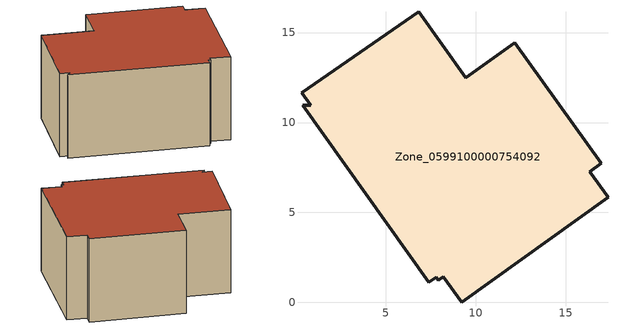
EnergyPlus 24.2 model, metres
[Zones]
Zone_0599100000754092
 floor ground (C_G): 9.44,12.49 12.17,14.44 16.98,7.74 16.33,7.27 17.35,5.84 9.21,0 8.19,1.43 7.91,1.24 7.79,1.4 7.39,1.11 0.38,10.95 0.82,10.95 0.31,11.65 6.82,16.17 z0
 wall outside (C_F): 17.35,5.84 16.33,7.27 16.98,7.74 12.17,14.44 9.44,12.49 6.82,16.17 0.31,11.65 0.82,10.95 0.38,10.95 7.39,1.11 7.79,1.4 7.91,1.24 8.19,1.43 9.21,0 17.35,5.84 z0:7.6
 roof outside (C_R): 7.79,1.4 7.91,1.24 8.19,1.43 9.21,0 17.35,5.84 16.33,7.27 16.98,7.74 12.17,14.44 9.44,12.49 6.82,16.17 0.31,11.65 0.82,10.95 0.38,10.95 7.39,1.11 z7.6
[BUILDING]
Pand.0599100000754092: North Axis=0; Terrain=City; Loads Convergence Tolerance Value=0.04; Temperature Convergence Tolerance Value=0.4; Solar Distribution=FullExterior; Maximum Number of Warmup Days=25; Minimum Number of Warmup Days=1
[Site:Location]
Rotterdam.The.Hague.AP_ZH_NLD Design_Conditions: Latitude=51.96; Longitude=4.45; Time Zone=1; Elevation=-4.5
[SITE:GROUNDTEMPERATURE:BUILDINGSURFACE]
18, 18, 18, 18, 18, 18, 18, 18, 18, 18, 18, 18
[MATERIAL] Thermal Absorptance=0.9; Solar Absorptance=0.7; Visible Absorptance=0.7
Name | Roughness | Thickness | Conductivity | Density | Specific Heat
G.D.2006-2014 | MediumSmooth | 0.15 | 0.06 | 540 | 1210
F.D.2006-2014 | Rough | 0.3 | 0.12 | 1920 | 840
R.D.2006-2014 | MediumRough | 0.2 | 0.08 | 1500 | 1000
[CONSTRUCTION]
C_G: G.D.2006-2014
C_F: F.D.2006-2014
C_R: R.D.2006-2014
[ZONE]
Zone_0599100000754092: Type=1; Multiplier=1; Ceiling Height=Autocalculate; Volume=Autocalculate; Floor Area=autocalculate; Part of Total Floor Area=Yes
[ZONEINFILTRATION:DESIGNFLOWRATE]
Infil_Zone_0599100000754092: Zone or ZoneList or Space or SpaceList=Zone_0599100000754092; Schedule=AlwaysOn; Design Flow Rate Calculation Method=Flow/Area; Flow Rate per Floor Area=0.0021; Constant Term Coefficient=1; Temperature Term Coefficient=0; Velocity Term Coefficient=0; Velocity Squared Term Coefficient=0
[HVACTEMPLATE:ZONE:IDEALLOADSAIRSYSTEM]
Zone_0599100000754092: Maximum Heating Supply Air Temperature=50; Minimum Cooling Supply Air Temperature=13; Maximum Heating Supply Air Humidity Ratio=0.0156; Minimum Cooling Supply Air Humidity Ratio=0.0077; Heating Limit=NoLimit; Cooling Limit=NoLimit; Dehumidification Control Type=ConstantSensibleHeatRatio; Cooling Sensible Heat Ratio=0.7; Dehumidification Setpoint=60; Humidification Control Type=None; Humidification Setpoint=30; Outdoor Air Method=None; Outdoor Air Flow Rate per Person=0.00944; Outdoor Air Flow Rate per Zone Floor Area=0; Outdoor Air Flow Rate per Zone=0; Demand Controlled Ventilation Type=None; Outdoor Air Economizer Type=NoEconomizer; Heat Recovery Type=None; Sensible Heat Recovery Effectiveness=0.7; Latent Heat Recovery Effectiveness=0.65
[ZONECONTROL:THERMOSTAT]
ThermostatControl_Zone_0599100000754092: Zone or ZoneList=Zone_0599100000754092; Control Type Schedule=DualSetpointControlType; Control 1=Thermostat_Zone_0599100000754092; Temperature Difference Between Cutout And Setpoint=0
[THERMOSTATSETPOINT:DUALSETPOINT]
Thermostat_Zone_0599100000754092: Heating Setpoint Temperature Schedule=HeatingSetpoint_Zone_0599100000754092; Cooling Setpoint Temperature Schedule=CoolingSetpoint_Zone_0599100000754092
[SCHEDULE:COMPACT]
HeatingSetpoint_Zone_0599100000754092: Through: 12/31, For: AllDays, Until: 24:00, 21
CoolingSetpoint_Zone_0599100000754092: Through: 12/31, For: AllDays, Until: 24:00, 24
DualSetpointControlType: Through: 12/31, For: AllDays, Until: 24:00, 4
AlwaysOn: Through: 12/31, For: AllDays, Until: 24:00, 1
